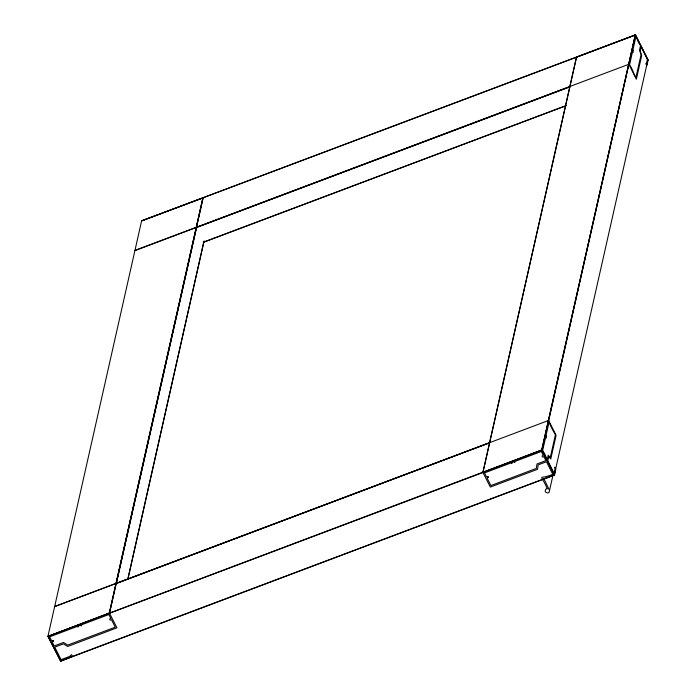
<?xml version="1.0" encoding="UTF-8"?>
<svg xmlns="http://www.w3.org/2000/svg" width="696" height="696" viewBox="0 0 696 696"><rect width="100%" height="100%" fill="white"/><g stroke="black" fill="none" stroke-linecap="round" stroke-linejoin="round"><path stroke-width="1.04" d="M554.564 475.011L541.801 449.973L482.876 472.384L490.315 487.07L537.582 469.304L538.173 464.876L546.456 461.752L552.755 474.307C538.182 480.597 539.87 471.775 547.369 488.783L547.317 488.775A2.14 1.914 12.5 0 0 545.768 489.34L545.185 490.793A2.419 2.166 12.5 0 0 545.908 492.281L547.517 492.942A2.14 1.914 12.5 0 0 549.066 492.377L549.544 490.384L544.002 479.048L554.416 474.829L541.958 449.903L48.111 636.335L60.596 661.122L554.564 475.011L555.756 468.965L554.825 467.199L555.034 469.243L554.094 473.393L547.795 460.839L548.735 456.689L550.771 459.038L556.095 435.331L548.622 420.445L54.653 606.564L489.671 442.656M47.92 636.396L109.368 612.985L116.945 627.818L67.66 646.471L63.414 643.861L54.767 647.115L61.074 659.669L69.713 656.415L71.41 654.632L72.645 656.398L60.656 661.183L47.92 636.396L141.645 220.762L203.258 197.829M109.298 613.002L202.893 197.69M109.437 612.985L203.032 197.673M109.576 613.037L203.171 197.725M116.345 583.474L196.568 227.488M127.786 579.22L203.719 242.304M127.934 579.081L204.085 240.929M482.893 472.445L576.445 57.194L635.37 34.913L647.837 60.03M483.015 472.123L576.575 57.063M541.671 449.981L635.3 34.913L541.871 449.99M542.019 450.121L635.526 34.8L648.106 59.934L646.767 65.65L645.766 63.501L646.488 63.423L647.428 59.273L641.12 46.719L640.19 50.869L641.695 55.593L636.344 79.24L628.871 64.258L134.928 250.438M549.544 490.384L553.129 474.507M554.268 475.09L647.959 59.708M635.5 34.826L141.558 220.919L635.639 34.939M134.963 250.56L569.954 86.678M195.994 227.714L570.007 86.809M203.275 242.208L566.161 105.618M203.363 242.339L566.248 105.627M115.771 583.7L489.784 442.795M48.111 636.335L542.045 450.251M60.482 660.991L554.425 474.898M488.435 477.117L487.113 478.048L490.889 485.573L536.364 468.408L536.955 463.98L545.882 460.613L543.872 456.62C542.393 458.09 541.053 455.436 543.306 455.471L541.297 451.478L514.692 461.526L514.822 462.492L514.1 461.752L511.734 462.64L511.943 463.571L511.142 462.866L484.538 472.906L486.539 476.899L487.783 476.473L488.435 477.117M53.575 641.033L52.191 641.982L54.201 645.975L63.51 642.469L67.756 645.07L115.249 627.183L111.464 619.649C109.916 621.163 108.559 618.483 110.89 618.509L108.889 614.516L81.101 624.982L81.223 625.956L80.484 625.217L78.013 626.148L78.135 627.113L77.395 626.374L49.616 636.849L51.617 640.842L52.913 640.39L53.575 641.033M546.116 437.88L545.647 437.219L542.636 450.564C545.038 453.827 545.151 455.149 547.221 459.699L548.231 455.219L550.275 457.577L555.417 434.756C552.267 429.154 551.354 427.91 549.057 422.089L546.047 435.435L546.43 436.47L545.986 435.74L545.716 436.923L546.116 437.88M633.021 52.235L632.56 51.574L629.549 64.919C632.368 68.539 632.803 72.019 635.909 77.595L641.051 54.775L639.537 50.051L640.546 45.571C638.145 42.317 638.041 40.994 635.97 36.444L632.96 49.79L633.351 50.799L632.89 50.095L632.62 51.278L633.021 52.235"/></g></svg>
